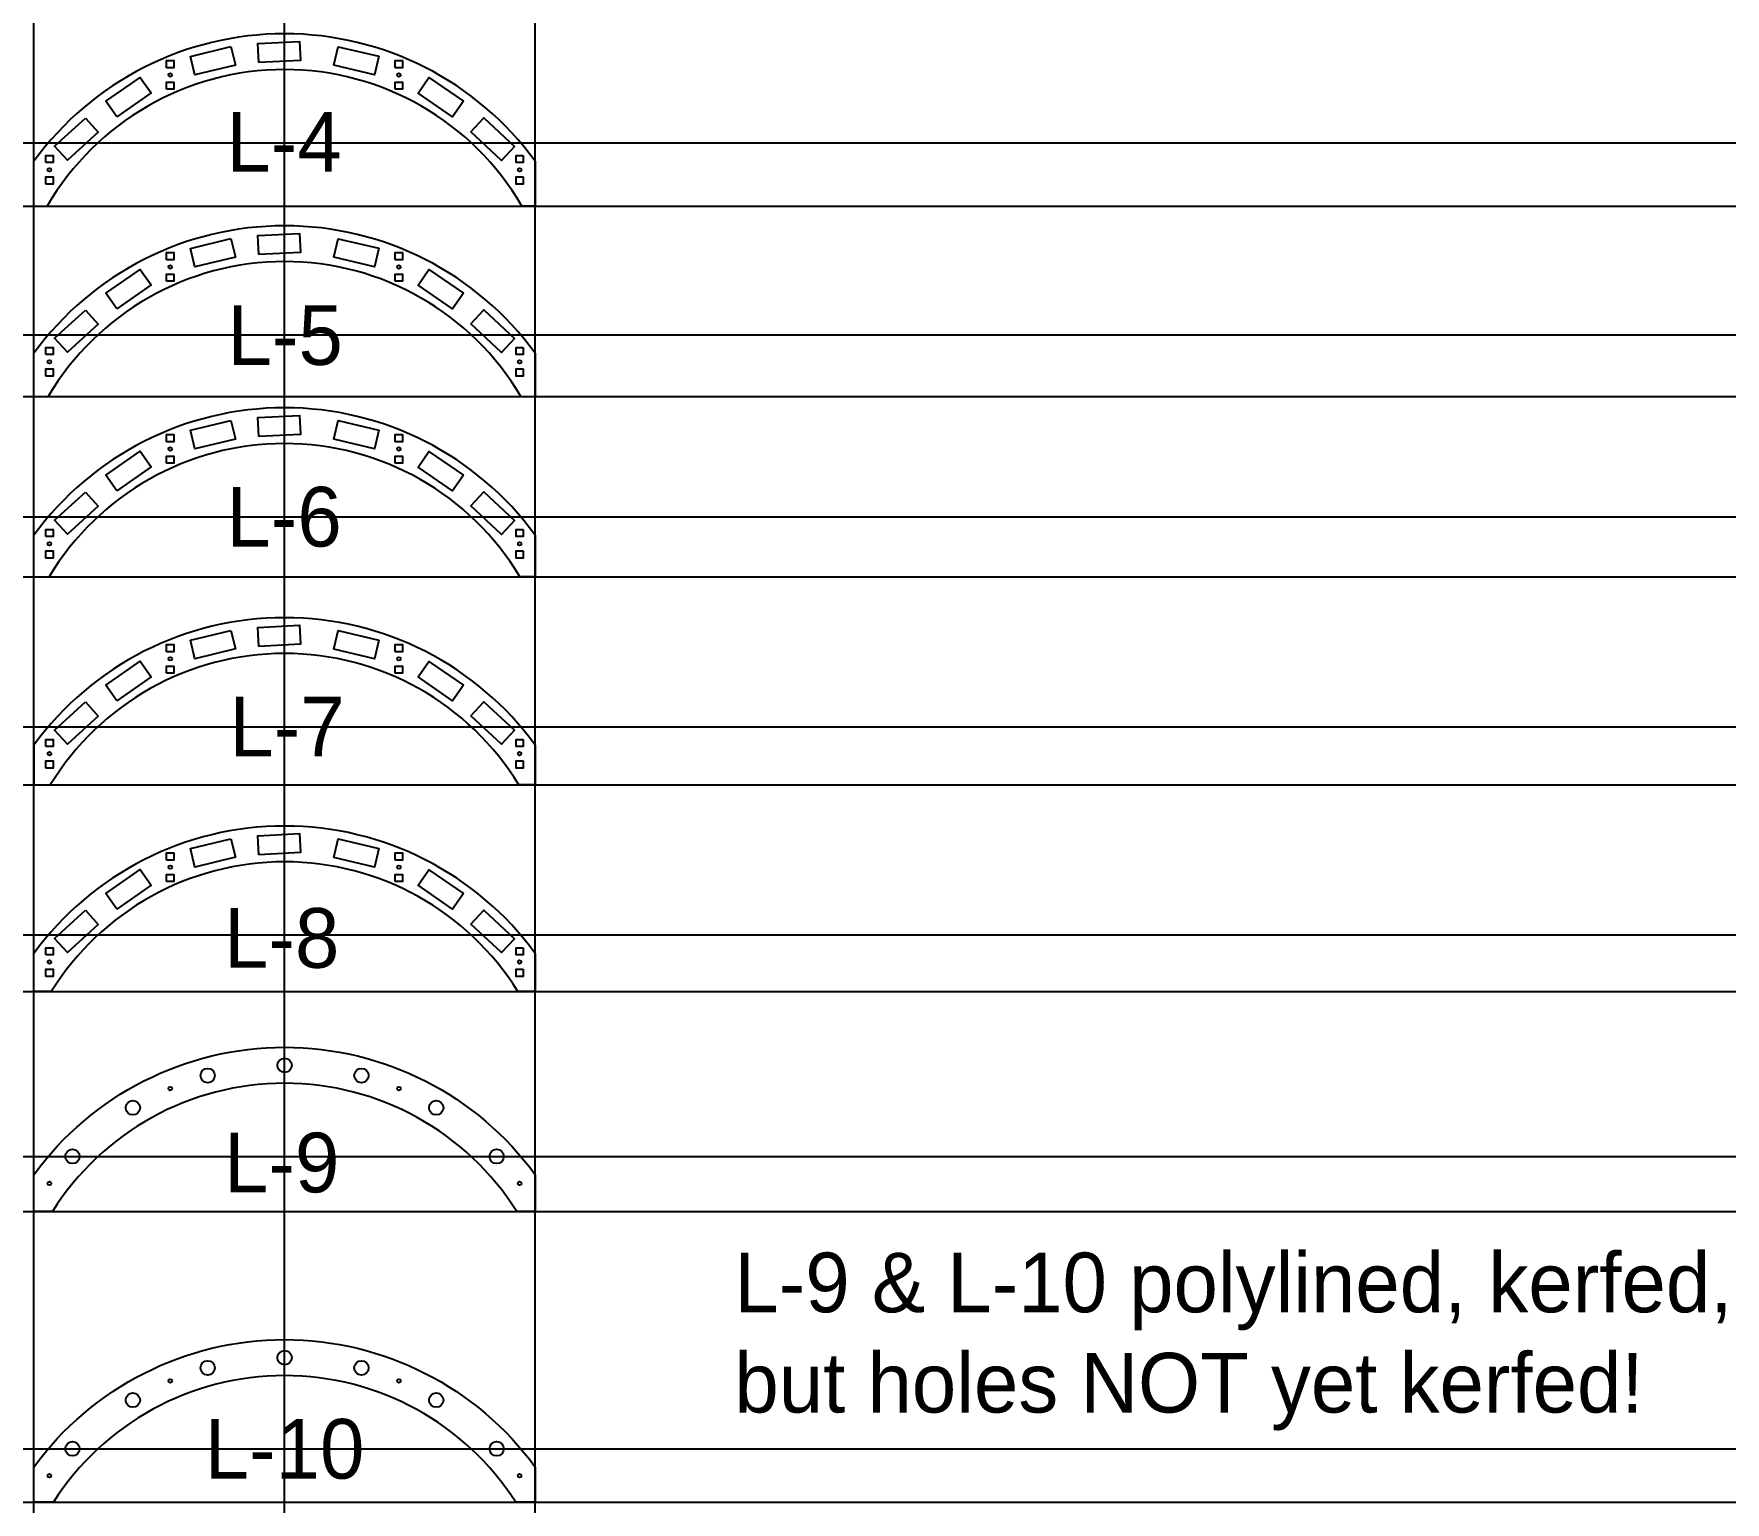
# Model space of a CAD drawing. Header units: millimetres. Extents: x -118 to 1853, y -1989 to 612.
# Drawn here: x 435 to 1853, y -1989 to -758 of the extents above; entities that cross this region are included whole.
import ezdxf
from ezdxf.enums import TextEntityAlignment as Align

# ---------------------------------------------------------------- set-up
doc = ezdxf.new("R2010")
doc.units = ezdxf.units.MM
doc.layers.add('Holes', color=1, linetype='Continuous', plot=False)
doc.layers.add('Notes', color=73, linetype='Continuous')
doc.styles.get("Standard").update_dxf_attribs({"font": 'FreeSans.ttf'})

# ---------------------------------------------------------------- blocks, each defined once
blk = doc.blocks.new('Square hole unit')
for points in [[(-3, 6), (-3, 12), (3, 12), (3, 6)], [(-3, -12), (-3, -6), (3, -6), (3, -12)]]:
    blk.add_lwpolyline(points, close=True)
blk.add_circle((0, 0), 1.5)
blk = doc.blocks.new('Level 4')
for p, q in [((-210, -129.4), (-198.8, -129.4)), ((210, -129.4), (198.8, -129.4))]:
    blk.add_line(p, q)
for points in [[(-210, -129.4), (-210, -91.7)], [(210, -91.7), (210, -129.4)]]:
    blk.add_lwpolyline(points)
for radius, start, end in [(260, 36.1289, 143.8711), (230, 30.1716, 149.8284)]:
    blk.add_arc((0, -245), radius, start, end)
at = {"layer": 'Holes'}
for points in [[(-44.9, 4.3), (-41.2, -11.2), (-75.2, -19.5), (-78.9, -3.9)], [(-21.6, -9.1), (-22.4, 6.9), (12.6, 8.6), (13.4, -7.3)], [(41.2, -11.4), (44.8, 4.2), (78.9, -3.8), (75.3, -19.4)], [(-140.5, -54.7), (-149.7, -41.6), (-121.1, -21.5), (-111.9, -34.6)], [(149.8, -41.5), (140.7, -54.7), (111.9, -34.7), (121, -21.6)], [(-166.8, -55.6), (-156.1, -67.5), (-181.9, -91), (-192.7, -79.2)], [(156.2, -67.2), (167.1, -55.5), (192.7, -79.4), (181.7, -91.1)]]:
    blk.add_lwpolyline(points, close=True, dxfattribs=at)
for p in [(-95.8, -19.5), (95.8, -19.5), (-197, -99)]:
    blk.add_blockref('Square hole unit', p, dxfattribs=at)
at = {"layer": 'Holes', "rotation": 180}
blk.add_blockref('Square hole unit', (197, -99), dxfattribs=at)
at = {"layer": 'Notes'}
blk.add_text('L-4', height=50, dxfattribs=at).set_placement((-0.4, -75.6), align=Align.MIDDLE_CENTER)
blk = doc.blocks.new('Level 5')
blk.add_line((-210, -128), (-198, -128))
for points in [[(-210, -128), (-210, -91.7)], [(210, -91.7), (210, -128)]]:
    blk.add_lwpolyline(points)
for radius, start, end in [(260, 36.1289, 143.8711), (230, 30.5755, 149.4245)]:
    blk.add_arc((0, -245), radius, start, end)
at = {"layer": 'Holes'}
for points in [[(-44.9, 4.3), (-41.2, -11.2), (-75.2, -19.5), (-78.9, -3.9)], [(-21.6, -9.1), (-22.4, 6.9), (12.6, 8.6), (13.4, -7.3)], [(41.2, -11.4), (44.8, 4.2), (78.9, -3.8), (75.3, -19.4)], [(-140.5, -54.7), (-149.7, -41.6), (-121.1, -21.5), (-111.9, -34.6)], [(149.8, -41.5), (140.7, -54.7), (111.9, -34.7), (121, -21.6)], [(-166.8, -55.6), (-156.1, -67.5), (-181.9, -91), (-192.7, -79.2)], [(156.2, -67.2), (167.1, -55.5), (192.7, -79.4), (181.7, -91.1)]]:
    blk.add_lwpolyline(points, close=True, dxfattribs=at)
for p in [(-95.8, -19.5), (95.8, -19.5), (-197, -99)]:
    blk.add_blockref('Square hole unit', p, dxfattribs=at)
at = {"layer": 'Holes', "rotation": 180}
blk.add_blockref('Square hole unit', (197, -99), dxfattribs=at)
at = {"layer": 'Notes'}
blk.add_text('L-5', height=50, dxfattribs=at).set_placement((0.5, -76.6), align=Align.MIDDLE_CENTER)
blk = doc.blocks.new('Level 6')
for p, q in [((-210, -126.6), (-197.2, -126.6)), ((210, -126.6), (197.2, -126.6))]:
    blk.add_line(p, q)
for points in [[(-210, -126.6), (-210, -91.7)], [(210, -91.7), (210, -126.6)]]:
    blk.add_lwpolyline(points)
for radius, start, end in [(260, 36.1289, 143.8711), (230, 30.9812, 149.0188)]:
    blk.add_arc((0, -245), radius, start, end)
at = {"layer": 'Holes'}
for points in [[(-44.9, 4.3), (-41.2, -11.2), (-75.2, -19.5), (-78.9, -3.9)], [(-21.6, -9.1), (-22.4, 6.9), (12.6, 8.6), (13.4, -7.3)], [(41.2, -11.4), (44.8, 4.2), (78.9, -3.8), (75.3, -19.4)], [(-140.5, -54.7), (-149.7, -41.6), (-121.1, -21.5), (-111.9, -34.6)], [(149.8, -41.5), (140.7, -54.7), (111.9, -34.7), (121, -21.6)], [(-166.8, -55.6), (-156.1, -67.5), (-181.9, -91), (-192.7, -79.2)], [(156.2, -67.2), (167.1, -55.5), (192.7, -79.4), (181.7, -91.1)]]:
    blk.add_lwpolyline(points, close=True, dxfattribs=at)
for p in [(-95.8, -19.5), (95.8, -19.5), (-197, -99)]:
    blk.add_blockref('Square hole unit', p, dxfattribs=at)
at = {"layer": 'Holes', "rotation": 180}
blk.add_blockref('Square hole unit', (197, -99), dxfattribs=at)
at = {"layer": 'Notes'}
blk.add_text('L-6', height=50, dxfattribs=at).set_placement((-0.4, -76.3), align=Align.MIDDLE_CENTER)
blk = doc.blocks.new('Level 7')
for p, q in [((-210, -91.7), (-210, -91.7)), ((-210, -91.7), (-210, -125.2)), ((-210, -125.2), (-210, -125.2)), ((-210, -125.2), (-196.3, -125.2)), ((-210, -125.2), (-210, -125.2)), ((210, -125.2), (196.3, -125.2))]:
    blk.add_line(p, q)
blk.add_lwpolyline([(210, -91.7), (210, -125.2)])
for radius, start, end in [(260, 36.1289, 143.8711), (230, 31.3886, 148.6114)]:
    blk.add_arc((0, -245), radius, start, end)
at = {"layer": 'Holes'}
for points in [[(-44.9, 4.3), (-41.2, -11.2), (-75.2, -19.5), (-78.9, -3.9)], [(-21.6, -9.1), (-22.4, 6.9), (12.6, 8.6), (13.4, -7.3)], [(41.2, -11.4), (44.8, 4.2), (78.9, -3.8), (75.3, -19.4)], [(-140.5, -54.7), (-149.7, -41.6), (-121.1, -21.5), (-111.9, -34.6)], [(149.8, -41.5), (140.7, -54.7), (111.9, -34.7), (121, -21.6)], [(-166.8, -55.6), (-156.1, -67.5), (-181.9, -91), (-192.7, -79.2)], [(156.2, -67.2), (167.1, -55.5), (192.7, -79.4), (181.7, -91.1)]]:
    blk.add_lwpolyline(points, close=True, dxfattribs=at)
for p in [(-95.8, -19.5), (95.8, -19.5), (-197, -99)]:
    blk.add_blockref('Square hole unit', p, dxfattribs=at)
at = {"layer": 'Holes', "rotation": 180}
blk.add_blockref('Square hole unit', (197, -99), dxfattribs=at)
at = {"layer": 'Notes'}
blk.add_text('L-7', height=50, dxfattribs=at).set_placement((2.1, -76.3), align=Align.MIDDLE_CENTER)
blk = doc.blocks.new('Level 8')
for p, q in [((-195.5, -123.8), (-210, -123.8)), ((210, -123.8), (195.5, -123.8))]:
    blk.add_line(p, q)
for points in [[(-210, -123.8), (-210, -91.7)], [(210, -91.7), (210, -123.8)]]:
    blk.add_lwpolyline(points)
for radius, start, end in [(260, 36.1289, 143.8711), (230, 31.7977, 148.2023)]:
    blk.add_arc((0, -245), radius, start, end)
at = {"layer": 'Holes'}
for points in [[(-44.9, 4.3), (-41.2, -11.2), (-75.2, -19.5), (-78.9, -3.9)], [(-21.6, -9.1), (-22.4, 6.9), (12.6, 8.6), (13.4, -7.3)], [(41.2, -11.4), (44.8, 4.2), (78.9, -3.8), (75.3, -19.4)], [(-140.5, -54.7), (-149.7, -41.6), (-121.1, -21.5), (-111.9, -34.6)], [(149.8, -41.5), (140.7, -54.7), (111.9, -34.7), (121, -21.6)], [(-166.8, -55.6), (-156.1, -67.5), (-181.9, -91), (-192.7, -79.2)], [(156.2, -67.2), (167.1, -55.5), (192.7, -79.4), (181.7, -91.1)]]:
    blk.add_lwpolyline(points, close=True, dxfattribs=at)
for p in [(-95.8, -19.5), (95.8, -19.5), (-197, -99)]:
    blk.add_blockref('Square hole unit', p, dxfattribs=at)
at = {"layer": 'Holes', "rotation": 180}
blk.add_blockref('Square hole unit', (197, -99), dxfattribs=at)
at = {"layer": 'Notes'}
blk.add_text('L-8', height=50, dxfattribs=at).set_placement((-2.4, -78.8), align=Align.MIDDLE_CENTER)

msp = doc.modelspace()

# ---------------------------------------------------------------- linework, layer by layer
for p, direction in [((435.4, -1988.7), (0, 1)), ((645.5, -1622.6), (0, 1)), ((855.6, -1745.1), (0, 1)), ((467.8, -849.6), (1, 0)), ((446.7, -902.6), (1, 0)), ((467.8, -1010.4), (1, 0)), ((447.5, -1062.1), (1, 0)), ((467.8, -1163), (1, 0)), ((448.3, -1213.2), (1, 0)), ((467.8, -1338.9), (1, 0)), ((449.2, -1387.7), (1, 0)), ((467.8, -1513.4), (1, 0)), ((450, -1560.9), (1, 0)), ((467.8, -1699), (1, 0)), ((451, -1745.1), (1, 0)), ((823.2, -1944), (1, 0)), ((839.2, -1988.7), (1, 0))]:
    msp.add_xline(p, direction)
for points in [[(451, -1745.1), (435.4, -1745.1), (435.4, -1714.3, -0.508188), (855.6, -1714.3), (855.6, -1745.1), (840.1, -1745.1, 0.552088)], [(435.4, -1959.3, -0.508188), (855.6, -1959.3), (855.6, -1988.7), (839.2, -1988.7, 0.547395), (451.8, -1988.7), (435.4, -1988.7)]]:
    msp.add_lwpolyline(points, format="xyb", close=True)
at = {"layer": 'Holes'}
for centre, radius in [((581.1, -1631.2), 6), ((645.5, -1622.6), 6), ((709.9, -1631.2), 6), ((549.7, -1642.1), 1.5), ((741.3, -1642.1), 1.5), ((518.4, -1658.2), 6), ((772.6, -1658.2), 6), ((467.8, -1699), 6), ((823.2, -1699), 6), ((448.5, -1721.6), 1.5), ((842.5, -1721.6), 1.5), ((581.1, -1876.2), 6), ((645.5, -1867.6), 6), ((709.9, -1876.2), 6), ((518.4, -1903.2), 6), ((549.7, -1887.1), 1.5), ((741.3, -1887.1), 1.5), ((772.6, -1903.2), 6), ((467.8, -1944), 6), ((823.2, -1944), 6), ((448.5, -1966.6), 1.5), ((842.5, -1966.6), 1.5)]:
    msp.add_circle(centre, radius, dxfattribs=at)

# ---------------------------------------------------------------- block references
for name, p in [('Level 4', (645.5, -773.2)), ('Level 5', (645.5, -934.1)), ('Level 6', (645.5, -1086.6)), ('Level 7', (645.5, -1262.5)), ('Level 8', (645.5, -1437.1))]:
    msp.add_blockref(name, p)

# ---------------------------------------------------------------- texts
for s, p in [('L-9 & L-10 polylined, kerfed, ', (1022.4, -1829.6)), ('but holes NOT yet kerfed!', (1022.4, -1913.6))]:
    msp.add_text(s, height=50).set_placement(p)
at = {"layer": 'Notes'}
for s, p in [('L-9', (643.1, -1704.1)), ('L-10', (645.5, -1944))]:
    msp.add_text(s, height=50, dxfattribs=at).set_placement(p, align=Align.MIDDLE_CENTER)

doc.saveas('drawing.dxf')
